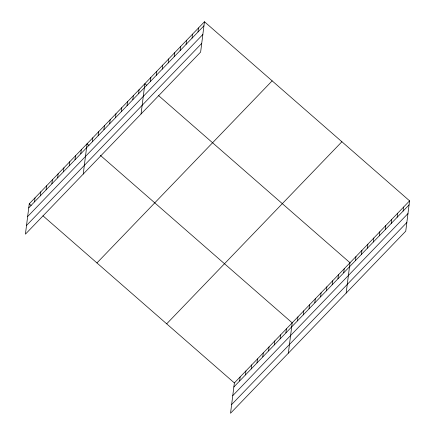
<?xml version="1.0" encoding="UTF-8"?>
<svg xmlns="http://www.w3.org/2000/svg" width="435" height="435" viewBox="0 0 435 435"><rect width="100%" height="100%" fill="white"/><g stroke="black" fill="none" stroke-linecap="round" stroke-linejoin="round"><path stroke-width="0.65" d="M204.461 21.75L29.248 203.836L25.42 234.155L200.633 52.064L204.461 21.75L409.58 200.845L405.752 231.164L230.539 413.25L234.367 382.936L409.58 200.845M34.523 201.867L35.028 197.827M40.303 195.859L40.814 191.819M46.083 189.85L46.594 185.81M51.868 183.842L52.379 179.802M57.648 177.833L58.159 173.793M63.428 171.825L63.94 167.785M69.214 165.817L69.725 161.776M74.994 159.803L75.505 155.768M80.779 153.794L81.285 149.754M83.237 174.065L87.071 143.746L88.963 145.399M92.34 141.777L92.851 137.737M98.125 135.769L98.631 131.729M103.905 129.76L104.416 125.72M109.685 123.752L110.196 119.712M115.471 117.744L115.982 113.704M121.251 111.735L121.762 107.695M127.031 105.727L127.542 101.687M132.816 99.718L133.327 95.678M138.596 93.71L139.108 89.67M141.06 113.975L144.888 83.661L146.785 85.314M150.336 81.508L150.847 77.468M156.295 75.315L156.807 71.28M162.25 69.127L162.761 65.087M168.209 62.934L168.72 58.894M174.169 56.746L174.674 52.706M180.123 50.552L180.634 46.512M186.082 44.365L186.593 40.324M192.036 38.171L192.547 34.131M197.996 31.978L198.507 27.943M239.636 380.962L240.147 376.922M245.422 374.954L245.933 370.914M251.202 368.945L251.713 364.905M256.987 362.937L257.493 358.897M262.767 356.928L263.278 352.888M268.547 350.92L269.058 346.88M274.333 344.911L274.844 340.871M280.113 338.903L280.624 334.863M285.893 332.895L286.404 328.855M288.356 353.16L292.19 322.846L100.322 155.322M297.458 320.878L297.97 316.838M303.244 314.869L303.75 310.829M309.024 308.855L309.535 304.821M314.804 302.847L315.315 298.807M320.59 296.839L321.101 292.798M326.37 290.83L326.881 286.79M332.15 284.822L332.661 280.782M337.935 278.813L338.446 274.773M343.715 272.805L344.226 268.765M346.178 293.07L350.006 262.756L158.617 95.646M355.455 260.603L355.966 256.563M361.414 254.415L361.925 250.375M367.368 248.222L367.879 244.182M373.328 242.034L373.839 237.994M379.287 235.841L379.793 231.801M385.241 229.653L385.753 225.613M391.201 223.459L391.712 219.419M397.155 217.266L397.666 213.232M403.114 211.078L403.626 207.038M28.737 207.876L203.955 25.79M27.644 216.548L202.857 34.463M26.513 225.482L201.726 43.397M96.94 262.941L272.152 80.85M166.676 323.83L341.894 141.745M233.856 386.971L409.069 204.885M232.763 395.643L407.976 213.558M231.632 404.577L406.845 222.492M29.248 203.836L31.141 205.489M42.978 215.82L234.367 382.936"/></g></svg>
